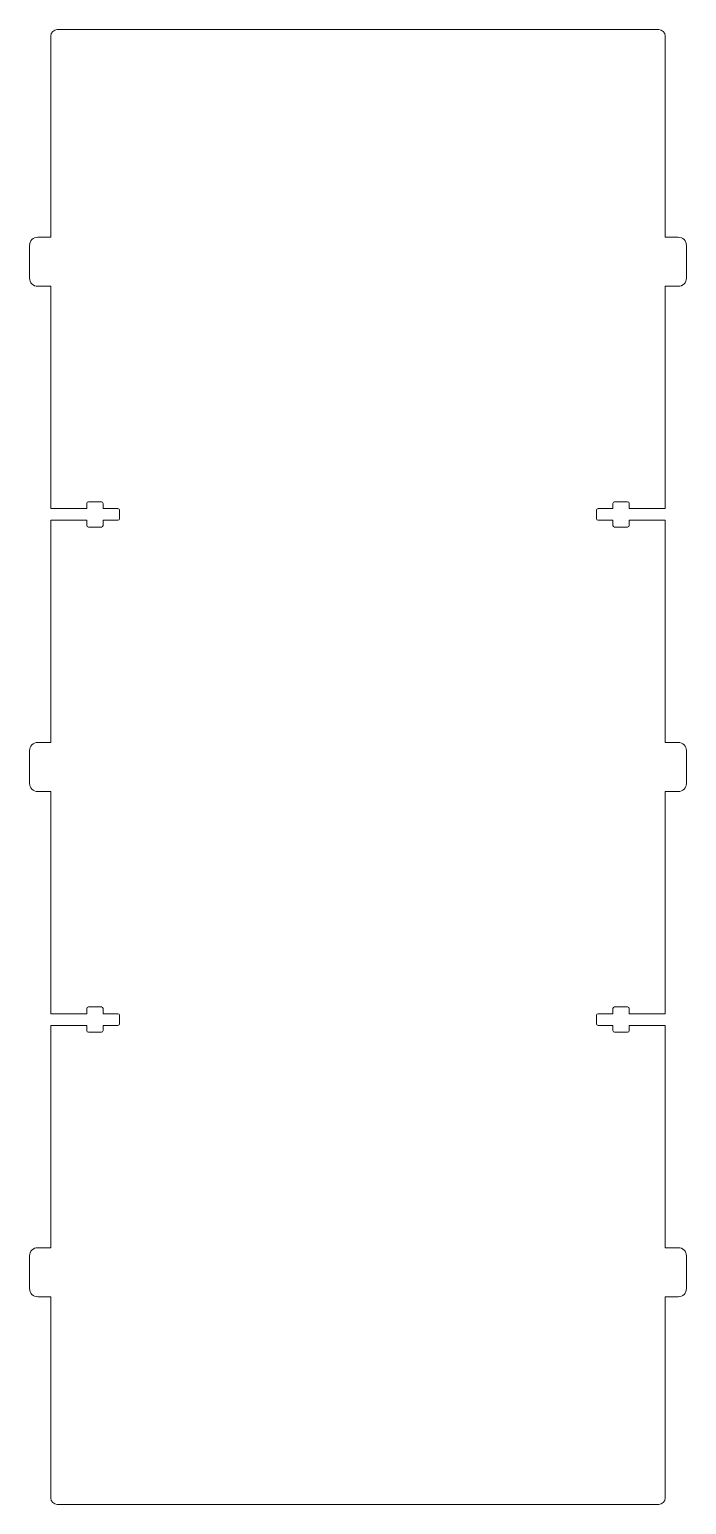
# Model space of a CAD drawing. Header units: millimetres. Extents: x -7 to 194, y 0 to 451.
import ezdxf

# ---------------------------------------------------------------- set-up
doc = ezdxf.new("R2010")
doc.units = ezdxf.units.MM

msp = doc.modelspace()

# ---------------------------------------------------------------- linework, layer by layer
at = {"color": 7, "linetype": 'Continuous', "lineweight": 15}
for p, q in [((0, 448.85), (0, 387.35)), ((185.8, 450.85), (2, 450.85)), ((187.8, 387.35), (187.8, 448.85)), ((-6.5, 384.85), (-6.5, 374.85)), ((0, 387.35), (-4, 387.35)), ((191.8, 387.35), (187.8, 387.35)), ((194.3, 374.85), (194.3, 384.85)), ((-4, 372.35), (0, 372.35)), ((0, 372.35), (0, 304.4125)), ((187.8, 304.4125), (187.8, 372.35)), ((187.8, 372.35), (191.8, 372.35)), ((0, 304.4125), (11, 304.4125)), ((11, 304.4125), (11, 305.9975)), ((11.5, 306.4975), (15.5, 306.4975)), ((16, 305.9975), (16, 304.4125)), ((16, 304.4125), (20.5, 304.4125)), ((21, 303.9125), (21, 301.3625)), ((166.8, 301.3625), (166.8, 303.9125)), ((167.3, 304.4125), (171.8, 304.4125)), ((171.8, 304.4125), (171.8, 305.9975)), ((172.3, 306.4975), (176.3, 306.4975)), ((176.8, 305.9975), (176.8, 304.4125)), ((176.8, 304.4125), (187.8, 304.4125)), ((0, 300.8625), (0, 232.925)), ((11, 300.8625), (0, 300.8625)), ((11, 299.2775), (11, 300.8625)), ((15.5, 298.7775), (11.5, 298.7775)), ((16, 300.8625), (16, 299.2775)), ((20.5, 300.8625), (16, 300.8625)), ((171.8, 300.8625), (167.3, 300.8625)), ((171.8, 299.2775), (171.8, 300.8625)), ((176.3, 298.7775), (172.3, 298.7775)), ((176.8, 300.8625), (176.8, 299.2775)), ((187.8, 300.8625), (176.8, 300.8625)), ((187.8, 232.925), (187.8, 300.8625)), ((-6.5, 230.425), (-6.5, 220.425)), ((0, 232.925), (-4, 232.925)), ((191.8, 232.925), (187.8, 232.925)), ((194.3, 220.425), (194.3, 230.425)), ((-4, 217.925), (0, 217.925)), ((0, 217.925), (0, 149.9875)), ((187.8, 217.925), (191.8, 217.925)), ((187.8, 149.9875), (187.8, 217.925)), ((0, 149.9875), (11, 149.9875)), ((11, 149.9875), (11, 151.5725)), ((11.5, 152.0725), (15.5, 152.0725)), ((16, 151.5725), (16, 149.9875)), ((16, 149.9875), (20.5, 149.9875)), ((21, 149.4875), (21, 146.9375)), ((166.8, 146.9375), (166.8, 149.4875)), ((167.3, 149.9875), (171.8, 149.9875)), ((171.8, 149.9875), (171.8, 151.5725)), ((172.3, 152.0725), (176.3, 152.0725)), ((176.8, 151.5725), (176.8, 149.9875)), ((176.8, 149.9875), (187.8, 149.9875)), ((11, 146.4375), (0, 146.4375)), ((0, 146.4375), (0, 78.5)), ((11, 144.8525), (11, 146.4375)), ((15.5, 144.3525), (11.5, 144.3525)), ((16, 146.4375), (16, 144.8525)), ((20.5, 146.4375), (16, 146.4375)), ((171.8, 146.4375), (167.3, 146.4375)), ((171.8, 144.8525), (171.8, 146.4375)), ((176.3, 144.3525), (172.3, 144.3525)), ((176.8, 146.4375), (176.8, 144.8525)), ((187.8, 146.4375), (176.8, 146.4375)), ((187.8, 78.5), (187.8, 146.4375)), ((0, 78.5), (-4, 78.5)), ((191.8, 78.5), (187.8, 78.5)), ((-6.5, 76), (-6.5, 66)), ((194.3, 66), (194.3, 76)), ((-4, 63.5), (0, 63.5)), ((0, 63.5), (0, 2)), ((187.8, 63.5), (191.8, 63.5)), ((187.8, 2), (187.8, 63.5)), ((2, 0), (185.8, 0))]:
    msp.add_line(p, q, dxfattribs=at)
for centre, radius, start, end in [((2, 448.85), 2, 90, 180), ((185.8, 448.85), 2, 360, 90), ((-4, 384.85), 2.5, 90, 180), ((191.8, 384.85), 2.5, 0, 90), ((-4, 374.85), 2.5, 180, 270), ((191.8, 374.85), 2.5, 270, 0), ((11.5, 305.9975), 0.5, 90, 180), ((15.5, 305.9975), 0.5, 0, 90), ((20.5, 303.9125), 0.5, 360, 90), ((167.3, 303.9125), 0.5, 90, 180), ((172.3, 305.9975), 0.5, 90, 180), ((176.3, 305.9975), 0.5, 0, 90), ((11.5, 299.2775), 0.5, 180, 270), ((15.5, 299.2775), 0.5, 270, 0), ((20.5, 301.3625), 0.5, 270, 0), ((167.3, 301.3625), 0.5, 180, 270), ((172.3, 299.2775), 0.5, 180, 270), ((176.3, 299.2775), 0.5, 270, 0), ((-4, 230.425), 2.5, 90, 180), ((191.8, 230.425), 2.5, 0, 90), ((-4, 220.425), 2.5, 180, 270), ((191.8, 220.425), 2.5, 270, 0), ((11.5, 151.5725), 0.5, 90, 180), ((15.5, 151.5725), 0.5, 360, 90), ((20.5, 149.4875), 0.5, 0, 90), ((167.3, 149.4875), 0.5, 90, 180), ((172.3, 151.5725), 0.5, 90, 180), ((176.3, 151.5725), 0.5, 0, 90), ((11.5, 144.8525), 0.5, 180, 270), ((15.5, 144.8525), 0.5, 270, 360), ((20.5, 146.9375), 0.5, 270, 360), ((167.3, 146.9375), 0.5, 180, 270), ((172.3, 144.8525), 0.5, 180, 270), ((176.3, 144.8525), 0.5, 270, 360), ((-4, 76), 2.5, 90, 180), ((191.8, 76), 2.5, 0, 90), ((-4, 66), 2.5, 180, 270), ((191.8, 66), 2.5, 270, 0), ((2, 2), 2, 180, 270), ((185.8, 2), 2, 270, 0)]:
    msp.add_arc(centre, radius, start, end, dxfattribs=at)

doc.saveas('drawing.dxf')
